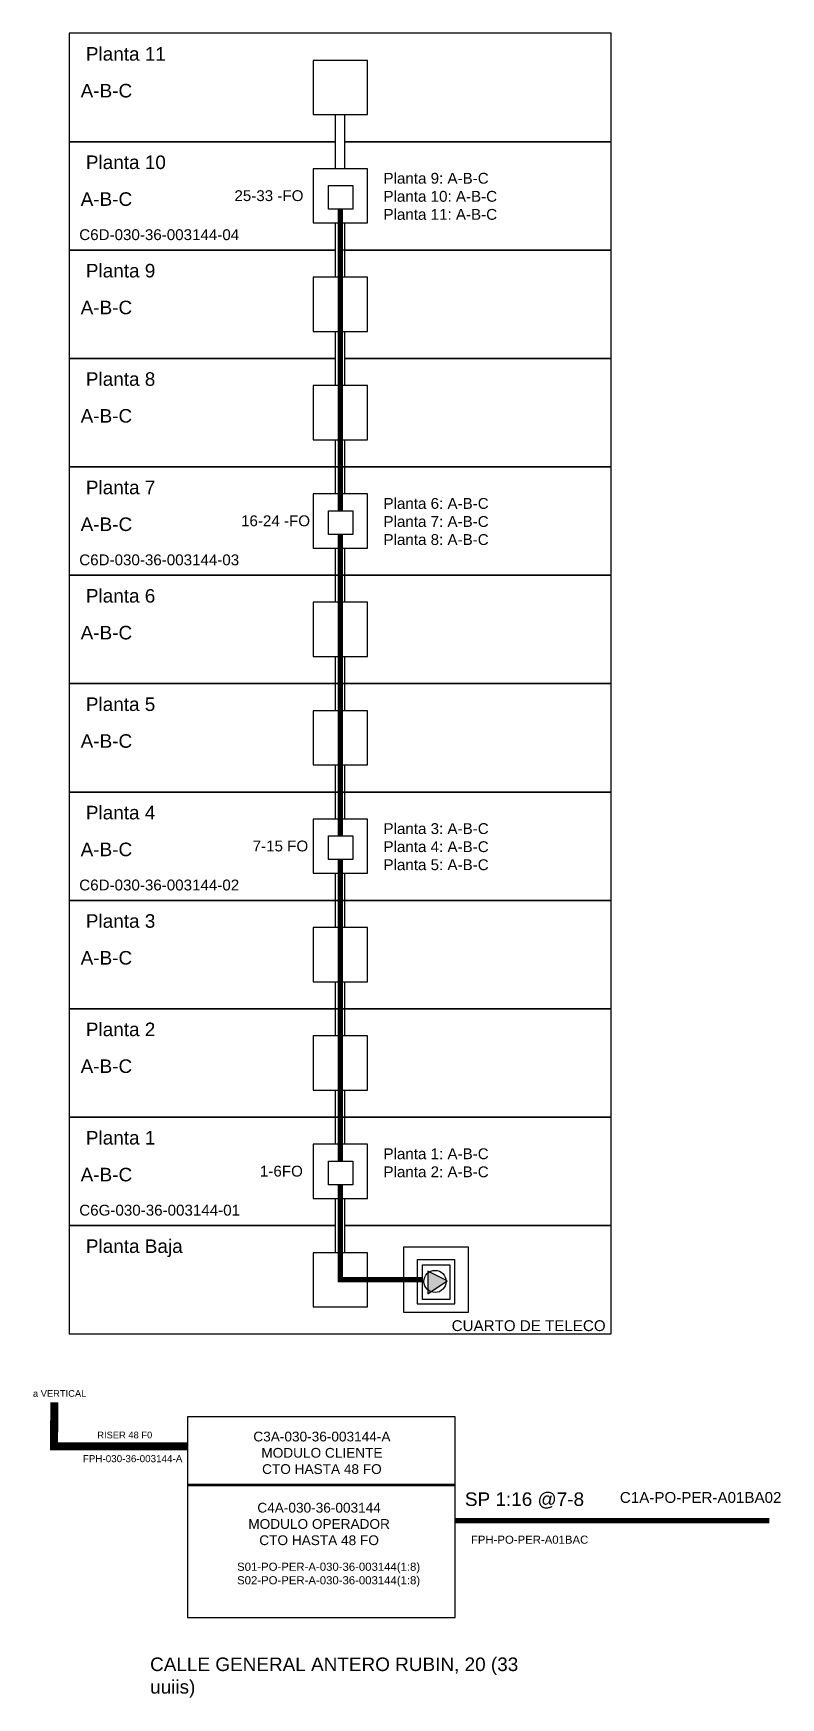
# Model space of a CAD drawing. Header units: millimetres. Extents: x -7 to 131, y -67 to 240.
import ezdxf

# ---------------------------------------------------------------- set-up
doc = ezdxf.new("R2010")
doc.units = ezdxf.units.MM
doc.linetypes.add('ACAD_ISO02W100', pattern=[15, 12, -3])
doc.styles.add('Anotativo', font='arial.ttf')
doc.styles.get("Standard").update_dxf_attribs({"font": 'arial.ttf'})

msp = doc.modelspace()

# ---------------------------------------------------------------- hatches: boundary and pattern name
at = {"lineweight": -3, "true_color": 0xf26722}
h = msp.add_hatch(color=30, dxfattribs=at)
h.dxf.hatch_style = 1
h.paths.add_polyline_path([(66.44, 11.45, 0.041766), (66.16, 11.26), (66.16, 8.12, 0.077564), (66.7, 7.79), (69.53, 9.69, 0.030218), (69.52, 9.93)])
h.paths.add_polyline_path([(66.44, 11.45), (66.16, 11.59), (66.16, 11.26, -0.041766)])
h.paths.add_polyline_path([(66.16, 8.12), (66.16, 7.43), (66.7, 7.79, -0.077564)])
h.paths.add_polyline_path([(69.74, 9.83), (69.52, 9.93, -0.030218), (69.53, 9.69)])

# ---------------------------------------------------------------- linework, layer by layer
at = {"color": 7, "lineweight": -3}
for p, q in [((49.12, 215), (49.12, 225)), ((50.84, 215), (50.84, 225)), ((49.12, 195), (49.12, 205)), ((50.84, 195), (50.84, 205)), ((49.12, 175), (49.12, 185)), ((50.84, 175), (50.84, 185)), ((49.12, 155), (49.12, 165)), ((50.84, 155), (50.84, 165)), ((49.12, 135), (49.12, 145)), ((50.84, 135), (50.84, 145)), ((49.12, 115), (49.12, 125)), ((50.84, 115), (50.84, 125)), ((49.12, 95), (49.12, 105)), ((50.84, 95), (50.84, 105)), ((49.12, 75), (49.12, 85)), ((50.84, 75), (50.84, 85)), ((49.12, 55), (49.12, 65)), ((50.84, 55), (50.84, 65)), ((49.12, 35), (49.12, 45)), ((50.84, 35), (50.84, 45)), ((49.12, 15), (49.12, 25)), ((50.84, 15), (50.84, 25))]:
    msp.add_line(p, q, dxfattribs=at)
at = {"color": 30, "lineweight": -3, "true_color": 0xf26722}
for p, q in [((66.16, 11.59), (66.16, 7.43)), ((69.74, 9.83), (66.16, 11.59)), ((66.16, 7.43), (69.74, 9.83))]:
    msp.add_line(p, q, dxfattribs=at)
at = {"lineweight": -3}
for p, q in [((71.21, -15.31), (21.79, -15.31)), ((21.79, -15.31), (21.79, -27.98)), ((71.21, -34.62), (71.21, -15.31)), ((21.79, -27.8), (21.79, -52.34)), ((21.79, -27.98), (71.21, -27.98)), ((71.21, -52.34), (71.21, -34.43)), ((21.79, -52.34), (71.21, -52.34))]:
    msp.add_line(p, q, dxfattribs=at)
at = {"color": 7, "lineweight": -3, "true_color": 0xffffff}
msp.add_line((71.21, -27.8), (21.79, -27.8), dxfattribs=at)
for points in [[(50.84, 220), (100, 220), (100, 240), (0, 240), (0, 220), (49.12, 220)], [(49.12, 220), (0, 220), (0, 200), (49.12, 200)], [(50.84, 200), (100, 200), (100, 220), (50.84, 220)], [(49.12, 200), (0, 200), (0, 180), (49.12, 180)], [(50.84, 180), (100, 180), (100, 200), (50, 200)], [(49.12, 180), (0, 180), (0, 160), (100, 160), (100, 180), (50.84, 180)], [(50.84, 20), (100, 20), (100, 40), (0, 40), (0, 20), (49.12, 20)], [(49.12, 20), (0, 20), (0, 0), (100, 0), (100, 20), (50.84, 20)]]:
    msp.add_lwpolyline(points)
for points in [[(45, 225), (55, 225), (55, 235), (45, 235)], [(45, 205), (55, 205), (55, 215), (45, 215)], [(45, 185), (55, 185), (55, 195), (45, 195)], [(45, 165), (55, 165), (55, 175), (45, 175)], [(45, 165), (55, 165), (55, 175), (45, 175)], [(0, 140), (100, 140), (100, 160), (0, 160)], [(45, 145), (55, 145), (55, 155), (45, 155)], [(45, 145), (55, 145), (55, 155), (45, 155)], [(0, 120), (100, 120), (100, 140), (0, 140)], [(45, 125), (55, 125), (55, 135), (45, 135)], [(0, 100), (100, 100), (100, 120), (0, 120)], [(45, 105), (55, 105), (55, 115), (45, 115)], [(0, 80), (100, 80), (100, 100), (0, 100)], [(45, 85), (55, 85), (55, 95), (45, 95)], [(0, 60), (100, 60), (100, 80), (0, 80)], [(45, 65), (55, 65), (55, 75), (45, 75)], [(0, 40), (100, 40), (100, 60), (0, 60)], [(45, 45), (55, 45), (55, 55), (45, 55)], [(45, 25), (55, 25), (55, 35), (45, 35)], [(61.64, 4), (73.64, 4), (73.64, 16), (61.64, 16)], [(45, 5), (55, 5), (55, 15), (45, 15)], [(64.19, 5.54), (71.13, 5.54), (71.13, 13.66), (64.19, 13.66)], [(0, 0), (0, 0), (0, 0), (0, 0)]]:
    msp.add_lwpolyline(points, close=True)
at = {"color": 1, "lineweight": -3}
for points in [[(47.83, 211.9), (52.34, 211.9), (52.34, 207.54), (47.83, 207.54)], [(47.83, 151.9), (52.34, 151.9), (52.34, 147.54), (47.83, 147.54)], [(47.83, 91.9), (52.34, 91.9), (52.34, 87.54), (47.83, 87.54)], [(47.83, 31.9), (52.34, 31.9), (52.34, 27.54), (47.83, 27.54)]]:
    msp.add_lwpolyline(points, close=True, dxfattribs=at)
for points, const_width in [([(50, 151.9), (50, 207.54)], 1), ([(50, 91.9), (50, 147.54)], 1), ([(50, 31.9), (50, 87.54)], 1), ([(50, 10), (50, 27.54)], 1), ([(49.5, 10), (65.15, 10)], 1), ([(21.71, -20.73), (-2.83, -20.73), (-2.74, -12.64)], 1.5)]:
    msp.add_lwpolyline(points, dxfattribs=dict(at, const_width=const_width))
at = {"color": 30, "lineweight": -3, "true_color": 0xf26722}
msp.add_lwpolyline([(65.15, 12.75), (70.24, 12.75), (70.24, 6.34), (65.15, 6.34)], close=True, dxfattribs=at)
at = {"linetype": 'ACAD_ISO02W100', "lineweight": -3, "ltscale": 0.5, "const_width": 1}
msp.add_lwpolyline([(71.21, -34.44), (129.13, -34.44)], dxfattribs=at)
at = {"lineweight": -3}
msp.add_circle((67.48, 9.69), 2.05, dxfattribs=at)

# ---------------------------------------------------------------- texts
at = {"attachment_point": 1}
for s, width, heights, insert, char_height in [('{\\fArial Unicode MS|b0|i0|c0|p2;Planta 11}', 34.3805, [0], (3.06, 237.45), 2.5), ('{\\fArial Unicode MS|b0|i0|c0|p2;A-B-C}', 22.4406, [0], (2.1, 230.66), 2.5), ('{\\fArial Unicode MS|b0|i0|c0|p2;Planta 10}', 34.3805, [0], (3.06, 217.45), 2.5), ('{\\fArial Unicode MS|b0|i0|c0|p2;A-B-C}', 22.4406, [0], (2.1, 210.66), 2.5), ('Planta 9', 34.3805, [2.55], (3.06, 197.45), 2.5), ('{\\fArial Unicode MS|b0|i0|c0|p2;A-B-C}', 22.4406, [0], (2.1, 190.66), 2.5), ('Planta 8', 34.3805, [0], (3.06, 177.45), 2.5), ('{\\fArial Unicode MS|b0|i0|c0|p2;A-B-C}', 22.4406, [0], (2.1, 170.66), 2.5), ('Planta 7', 34.3805, [0], (3.06, 157.45), 2.5), ('{\\fArial Unicode MS|b0|i0|c0|p2;A-B-C}', 22.4406, [0], (2.1, 150.66), 2.5), ('Planta 6', 34.3805, [0], (3.06, 137.45), 2.5), ('{\\fArial Unicode MS|b0|i0|c0|p2;A-B-C}', 22.4406, [0], (2.1, 130.66), 2.5), ('Planta 5', 34.3805, [0], (3.06, 117.45), 2.5), ('{\\fArial Unicode MS|b0|i0|c0|p2;A-B-C}', 22.4406, [0], (2.1, 110.66), 2.5), ('Planta 4', 34.3805, [0], (3.06, 97.45), 2.5), ('{\\fArial Unicode MS|b0|i0|c0|p2;A-B-C}', 22.4406, [0], (2.1, 90.66), 2.5), ('Planta 3', 34.3805, [0], (3.06, 77.45), 2.5), ('{\\fArial Unicode MS|b0|i0|c0|p2;A-B-C}', 22.4406, [0], (2.1, 70.66), 2.5), ('Planta 2', 34.3805, [0], (3.06, 57.45), 2.5), ('{\\fArial Unicode MS|b0|i0|c0|p2;A-B-C}', 22.4406, [0], (2.1, 50.66), 2.5), ('Planta 1', 34.3805, [0], (3.06, 37.45), 2.5), ('{\\fArial Unicode MS|b0|i0|c0|p2;A-B-C}', 22.4406, [0], (2.1, 30.66), 2.5), ('Planta Baja', 34.3805, [0], (3.06, 17.45), 2.5), ('CUARTO DE TELECO', 31.55, [0], (70.55, 2.53), 2)]:
    msp.add_mtext_dynamic_manual_height_columns(s, width=width, gutter_width=12.5, heights=heights, dxfattribs=dict(at, insert=insert, char_height=char_height))
at = {"color": 7, "lineweight": -3, "char_height": 2, "attachment_point": 1}
for s, width, heights, insert in [('{\\fArial Unicode MS|b0|i0|c0|p34;\\C256;Planta 9: A-B-C\\PPlanta 10: A-B-C\\PPlanta 11: A-B-C}', 28.8474, [14.25], (57.97, 214.25)), ('{\\fArial Unicode MS|b0|i0|c0|p34;\\C256;25-33 -FO}', 21.3183, [0], (30.47, 211.04)), ('{\\fArial Unicode MS|b0|i0|c0|p34;\\C256;Planta 6: A-B-C\\PPlanta 7: A-B-C\\PPlanta 8: A-B-C}', 28.8474, [14.25], (57.97, 154.25)), ('{\\fArial Unicode MS|b0|i0|c0|p34;\\C256;16-24 -FO}', 21.3183, [2.07], (31.69, 151.04)), ('{\\fArial Unicode MS|b0|i0|c0|p34;\\C256;Planta 3: A-B-C\\PPlanta 4: A-B-C\\PPlanta 5: A-B-C}', 28.8474, [14.25], (57.97, 94.25)), ('{\\fArial Unicode MS|b0|i0|c0|p34;\\C256;7-15 FO}', 21.3183, [0], (33.83, 91.04)), ('{\\fArial Unicode MS|b0|i0|c0|p34;\\C256;Planta 1: A-B-C\\PPlanta 2: A-B-C}', 28.8474, [14.25], (57.97, 34.25)), ('{\\fArial Unicode MS|b0|i0|c0|p34;1-6FO}', 21.3183, [0], (35.18, 31.04))]:
    msp.add_mtext_dynamic_manual_height_columns(s, width=width, gutter_width=12.5, heights=heights, dxfattribs=dict(at, insert=insert))
at = {"color": 4, "lineweight": -3, "attachment_point": 1}
for s, width, insert, char_height in [('{\\fArial Unicode MS|b0|i0|c0|p34;\\C256;C6D-030-36-003144-04}', 2.5828, (1.84, 203.84), 2), ('{\\fArial Unicode MS|b0|i0|c0|p34;\\C256;C6D-030-36-003144-03}', 2.5828, (1.84, 143.84), 2), ('{\\fArial Unicode MS|b0|i0|c0|p34;\\C256;C6D-030-36-003144-02}', 2.5828, (1.84, 83.84), 2), ('{\\fArial Unicode MS|b0|i0|c0|p34;\\C256;C6G-030-36-003144-01}', 2.5828, (1.84, 23.84), 2), ('{\\C256;a VERTICAL}', 10.5158, (-6.71, -10.36), 1.2334), ('{\\fArial Unicode MS|b0|i0|c0|p34;\\C256;RISER 48 F0}', 23.2913, (5.16, -18.03), 1.2334), ('{\\fArial Unicode MS|b0|i0|c0|p34;\\C256;FPH-030-36-003144-A}', 20.378, (2.49, -22.36), 1.3), ('{\\C256;SP 1:16 @7-8}', 55.1022, (72.99, -29.23), 2.5), ('{\\C1;S01-PO-PER-A-030-36-003144(1:8)\\PS02-PO-PER-A-030-36-003144(1:8)}', 42.8851, (30.96, -42.2), 1.5)]:
    msp.add_mtext_dynamic_manual_height_columns(s, width=width, gutter_width=12.5, heights=[0], dxfattribs=dict(at, insert=insert, char_height=char_height))
at = {"color": 30, "lineweight": -3, "true_color": 0xf26722, "char_height": 1.8, "attachment_point": 2, "style": 'Anotativo'}
for s, insert in [('{\\fArial Unicode MS|b0|i0|c0|p34;\\C256;C3A-030-36-003144-A\\PMODULO CLIENTE\\PCTO HASTA 48 FO}', (46.61, -18.03)), ('{\\fArial Unicode MS|b0|i0|c0|p34;\\C256;C4A-030-36-003144\\PMODULO OPERADOR\\PCTO HASTA 48 FO}', (46.09, -31.16))]:
    msp.add_mtext_dynamic_manual_height_columns(s, width=40.3198, gutter_width=6.17, heights=[0], dxfattribs=dict(at, insert=insert))
at = {"color": 4, "linetype": 'ACAD_ISO02W100', "lineweight": -3, "insert": (101.58, -29.17), "char_height": 2, "attachment_point": 1}
msp.add_mtext_dynamic_manual_height_columns('{\\C256;C1A-PO-PER-A01BA02}', width=37.6109, gutter_width=12.5, heights=[0], dxfattribs=at)
at = {"color": 18, "linetype": 'Continuous', "lineweight": 9, "ltscale": 0.006, "true_color": 0x000000, "insert": (74.1, -37.21), "char_height": 1.5, "attachment_point": 1}
msp.add_mtext_dynamic_manual_height_columns('{\\C256;FPH-PO-PER-A01BAC}', width=17.6927, gutter_width=12.5, heights=[0], dxfattribs=at)
at = {"color": 30, "lineweight": -3, "true_color": 0xf26722, "insert": (14.91, -59.7), "char_height": 2.5, "attachment_point": 1}
msp.add_mtext_dynamic_manual_height_columns('{\\fArial Unicode MS|b0|i0|c0|p34;\\C256;CALLE GENERAL ANTERO RUBIN, 20 (33 uuiis)}', width=69.4229, gutter_width=12.5, heights=[0], dxfattribs=at)

doc.saveas('drawing.dxf')
